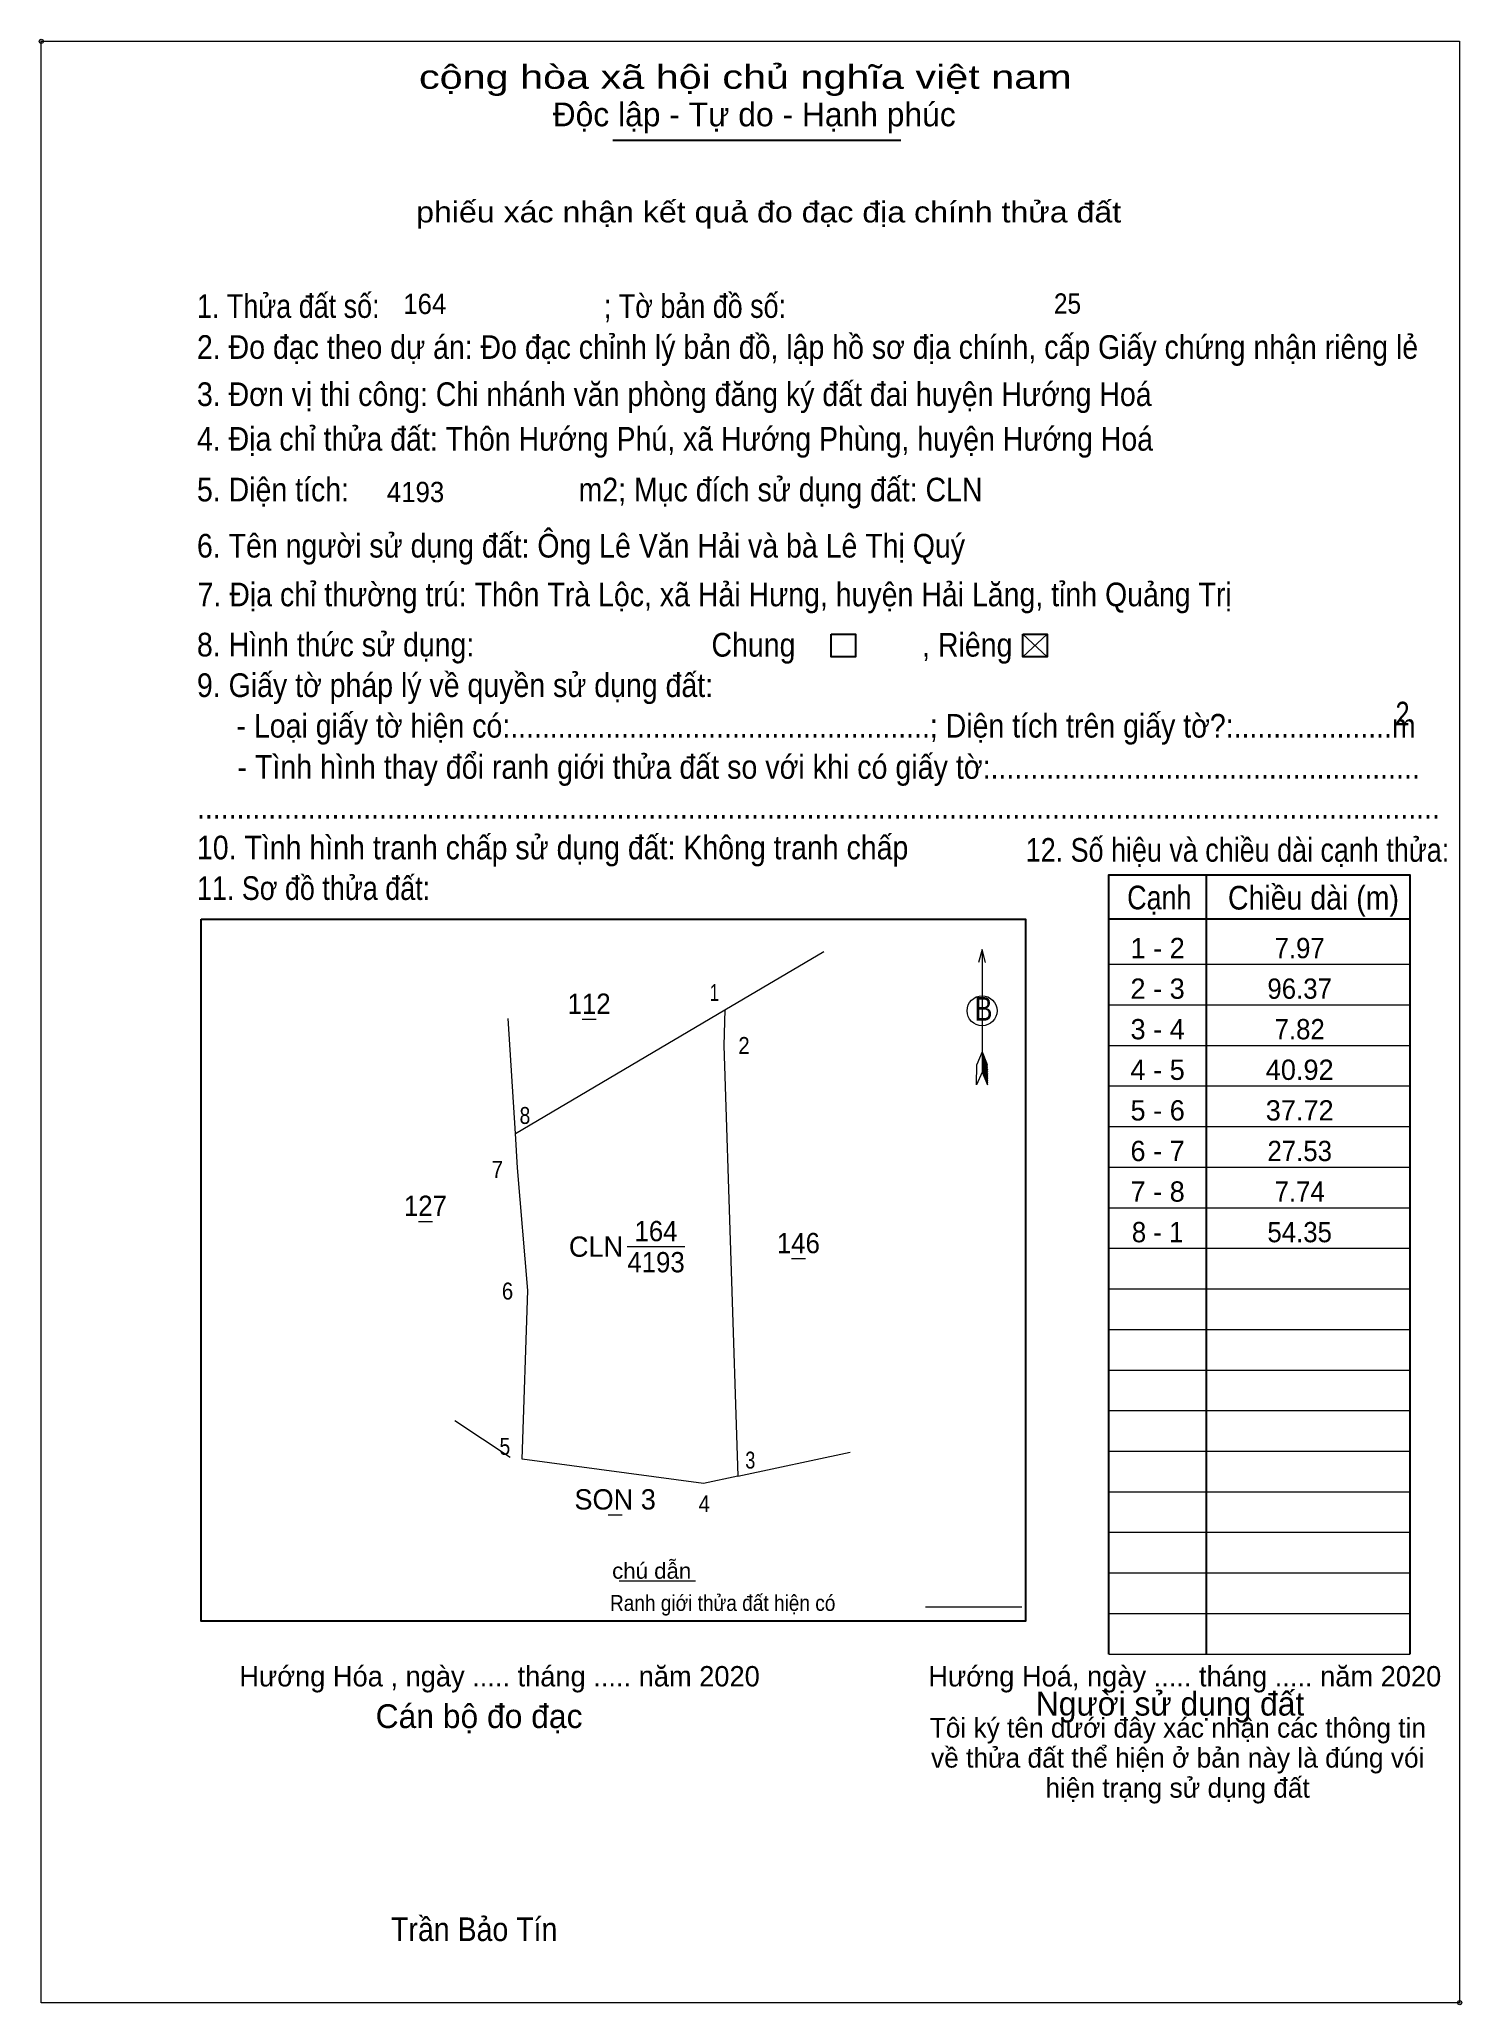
# Model space of a CAD drawing. Header units: metres. Extents: x 537422 to 537740, y 1852388 to 1852828.
import ezdxf
from ezdxf.enums import TextEntityAlignment as Align

# ---------------------------------------------------------------- set-up
doc = ezdxf.new("R2010")
doc.units = ezdxf.units.M
doc.header["$LTSCALE"] = 1.8
doc.header["$PDMODE"] = 32
doc.header["$PDSIZE"] = 0.9
for name, color, linetype, lineweight in [('1', 7, 'Continuous', 13), ('10', 7, 'Continuous', 13), ('17', 7, 'Continuous', 13), ('2', 7, 'Continuous', 13), ('27', 7, 'Continuous', 13), ('50', 7, 'Continuous', 25), ('6', 7, 'Continuous', 13), ('9', 7, 'Continuous', 13)]:
    doc.layers.add(name, color=color, linetype=linetype, lineweight=lineweight)
for name, color, linetype in [('13', 7, 'Continuous'), ('36', 7, 'Continuous'), ('48', 7, 'Continuous'), ('52', 7, 'Continuous'), ('63', 7, 'Continuous')]:
    doc.layers.add(name, color=color, linetype=linetype)

msp = doc.modelspace()

# ---------------------------------------------------------------- linework, layer by layer
at = {"layer": '1'}
for p, q in [((537641.66, 1852694.46), (537647.11, 1852689.38)), ((537641.66, 1852689.38), (537647.11, 1852694.46)), ((537632.55, 1852623.9), (537632.55, 1852596.44)), ((537660.92, 1852620.6), (537728.25, 1852620.6)), ((537660.92, 1852611.52), (537728.25, 1852611.52)), ((537632.55, 1852600.98), (537631.4, 1852598.18)), ((537632.55, 1852600.98), (537633.71, 1852598.18)), ((537632.55, 1852600.58), (537633.71, 1852597.77)), ((537632.55, 1852600.19), (537633.71, 1852597.38)), ((537632.55, 1852599.8), (537633.73, 1852596.97)), ((537632.55, 1852599.39), (537633.73, 1852596.56)), ((537632.55, 1852598.99), (537633.73, 1852596.15)), ((537660.92, 1852602.44), (537728.25, 1852602.44)), ((537632.55, 1852598.6), (537633.73, 1852595.74)), ((537632.55, 1852598.21), (537633.74, 1852595.33)), ((537632.55, 1852597.81), (537633.74, 1852594.92)), ((537632.55, 1852597.42), (537633.74, 1852594.52)), ((537632.55, 1852597.03), (537633.76, 1852594.12)), ((537632.55, 1852596.44), (537633.76, 1852593.64)), ((537633.76, 1852593.64), (537633.71, 1852598.18)), ((537660.92, 1852593.36), (537728.25, 1852593.36)), ((537660.92, 1852584.28), (537728.25, 1852584.28)), ((537660.92, 1852575.2), (537728.25, 1852575.2)), ((537660.92, 1852566.12), (537728.25, 1852566.12)), ((537660.92, 1852557.05), (537728.25, 1852557.05)), ((537660.92, 1852547.97), (537728.25, 1852547.97)), ((537660.92, 1852538.89), (537728.25, 1852538.89)), ((537660.92, 1852529.81), (537728.25, 1852529.81)), ((537660.92, 1852520.73), (537728.25, 1852520.73)), ((537660.92, 1852511.65), (537728.25, 1852511.65)), ((537660.92, 1852502.58), (537728.25, 1852502.58)), ((537660.92, 1852493.5), (537728.25, 1852493.5)), ((537660.92, 1852484.42), (537728.25, 1852484.42)), ((537660.92, 1852475.34), (537728.25, 1852475.34)), ((537660.92, 1852466.26), (537728.25, 1852466.26))]:
    msp.add_line(p, q, dxfattribs=at)
at = {"layer": '1', "lineweight": 25}
for p, q in [((537682.71, 1852640.58), (537682.71, 1852466.26)), ((537660.92, 1852630.72), (537728.25, 1852630.72))]:
    msp.add_line(p, q, dxfattribs=at)
msp.add_lwpolyline([(537660.92, 1852466.26), (537660.92, 1852640.58), (537728.25, 1852640.58), (537728.25, 1852466.26)], dxfattribs=at)
msp.add_lwpolyline([(537457.86, 1852630.69), (537642.26, 1852630.69), (537642.26, 1852473.6), (537457.86, 1852473.6)], close=True, dxfattribs=at)
at = {"layer": '1'}
for points in [[(537633.34, 1852620.98), (537632.55, 1852623.9), (537631.76, 1852620.98)], [(537632.55, 1852596.44), (537631.34, 1852593.64), (537631.4, 1852598.18)]]:
    msp.add_lwpolyline(points, dxfattribs=at)
msp.add_circle((537632.551, 1852610.171), 3.351, dxfattribs=at)
for p in [(537422.13, 1852827.06), (537739.38, 1852388.27)]:
    msp.add_point(p, dxfattribs=at)
at = {"layer": '10'}
msp.add_line((537527.03, 1852510.24), (537514.63, 1852518.42), dxfattribs=at)
msp.add_lwpolyline([(537530.95, 1852547.58), (537528.65, 1852575.02), (537528.17, 1852582.74), (537574.98, 1852610.37), (537574.77, 1852602.4), (537577.9, 1852506.07), (537570.25, 1852504.45), (537529.7, 1852509.88)], close=True, dxfattribs=at)
at = {"layer": '17'}
msp.add_line((537551.37, 1852482.62), (537568.46, 1852482.62), dxfattribs=at)
at = {"layer": '2', "lineweight": 25}
msp.add_line((537549.95, 1852804.94), (537614.39, 1852804.94), dxfattribs=at)
at = {"layer": '2'}
msp.add_lwpolyline([(537422.13, 1852827.06), (537739.37, 1852827.06), (537739.37, 1852388.27), (537422.13, 1852388.27)], close=True, dxfattribs=at)
at = {"layer": '27'}
for p, q in [((537574.98, 1852610.37), (537597.14, 1852623.44)), ((537528.17, 1852582.74), (537526.57, 1852608.42)), ((537577.9, 1852506.07), (537603.07, 1852511.41))]:
    msp.add_line(p, q, dxfattribs=at)
at = {"layer": '50'}
for points in [[(537598.79, 1852694.46), (537604.24, 1852694.46), (537604.24, 1852689.38), (537598.79, 1852689.38)], [(537641.66, 1852694.46), (537647.11, 1852694.46), (537647.11, 1852689.38), (537641.66, 1852689.38)]]:
    msp.add_lwpolyline(points, close=True, dxfattribs=at)
at = {"layer": '6'}
msp.add_line((537619.87, 1852476.81), (537641.44, 1852476.81), dxfattribs=at)
at = {"layer": '9'}
for p, q in [((537543.09, 1852608.28), (537546.22, 1852608.28)), ((537506.46, 1852563.07), (537509.59, 1852563.07)), ((537553.18, 1852557.41), (537566.06, 1852557.41)), ((537589.89, 1852554.73), (537593.02, 1852554.73)), ((537548.91, 1852497.39), (537552.04, 1852497.39))]:
    msp.add_line(p, q, dxfattribs=at)

# ---------------------------------------------------------------- texts
at = {"layer": '1'}
for s, width, p in [('1. Thửa đất số:                              ; Tờ bản đồ số:', 0.85, (537456.94, 1852765.19)), ('2. Đo đạc theo dự án: Đo đạc chỉnh lý bản đồ, lập hồ sơ địa chính, cấp Giấy chứng nhận riêng lẻ ', 0.9, (537456.94, 1852756.02)), ('3. Đơn vị thi công: Chi nhánh văn phòng đăng ký đất đai huyện Hướng Hoá', 0.9, (537456.94, 1852745.47)), ('4. Địa chỉ thửa đất: Thôn Hướng Phú, xã Hướng Phùng, huyện Hướng Hoá', 0.9, (537456.94, 1852735.48)), ('5. Diện tích:                             m2; Mục đích sử dụng đất: CLN', 0.9, (537456.94, 1852724.13)), ('6. Tên người sử dụng đất: Ông Lê Văn Hải và bà Lê Thị Quý', 0.9, (537456.94, 1852711.57)), ('7. Địa chỉ thường trú: Thôn Trà Lộc, xã Hải Hưng, huyện Hải Lăng, tỉnh Quảng Trị', 0.9, (537457.09, 1852700.67)), ('Chung                , Riêng', 0.9, (537572.03, 1852689.4)), ('9. Giấy tờ pháp lý về quyền sử dụng đất:', 0.9, (537456.94, 1852680.37)), ('2', 0.8, (537725.02, 1852674.01)), ('     - Loại giấy tờ hiện có:.....................................................; Diện tích trên giấy tờ?:....................m', 0.9, (537456.94, 1852671.29)), ('.............................................................................................................................................................', 0.9, (537456.94, 1852653.13)), ('10. Tình hình tranh chấp sử dụng đất: Không tranh chấp', 0.9, (537456.94, 1852644.05)), ('12. Số hiệu và chiều dài cạnh thửa:', 0.85, (537642.32, 1852643.52)), ('11. Sơ đồ thửa đất:', 0.85, (537456.94, 1852634.97)), ('Cạnh', 0.85, (537665.01, 1852632.87)), ('Chiều dài (m)', 0.9, (537687.55, 1852632.82)), ('B', 0.85, (537630.87, 1852607.97)), ('Trần Bảo Tín', 0.9, (537500.36, 1852402.06))]:
    msp.add_text(s, height=5.296, dxfattribs=dict(at, width=width)).set_placement(p)
at = {"layer": '13'}
msp.add_text('CLN', height=4.539, dxfattribs=at).set_placement((537552.28, 1852555.14), align=Align.RIGHT)
at = {"layer": '13', "width": 0.95}
for s, p in [('164', (537559.62, 1852558.62)), ('4193', (537559.625, 1852551.66))]:
    msp.add_text(s, height=4.539, dxfattribs=at).set_placement(p, align=Align.CENTER)
at = {"layer": '2'}
for s, width, p in [('cộng hòa xã hội chủ nghĩa việt nam', 1.3, (537506.6, 1852816.44)), ('     - Tình hình thay đổi ranh giới thửa đất so với khi có giấy tờ:......................................................', 0.9, (537457.09, 1852662.07))]:
    msp.add_text(s, height=5.319, dxfattribs=dict(at, width=width)).set_placement(p)
for s, height, p in [('Độc lập - Tự do - Hạnh phúc', 5.319, (537536.5, 1852808.05)), ('Hướng Hóa , ngày ..... tháng ..... năm 2020', 4.555, (537466.41, 1852459.02)), ('Hướng Hoá, ngày ..... tháng ..... năm 2020', 4.555, (537620.53, 1852459.02)), ('Người sử dụng đất', 5.319, (537644.57, 1852452.5)), ('Cán bộ đo đạc', 5.319, (537496.91, 1852449.71))]:
    msp.add_text(s, height=height, dxfattribs=at).set_placement(p)
at = {"layer": '2', "width": 1.15}
msp.add_text('phiếu xác nhận kết quả đo đạc địa chính thửa đất', height=4.669, dxfattribs=at).set_placement((537584.82, 1852786.54), align=Align.CENTER)
at = {"layer": '2'}
for s, p in [('Tôi ký tên dưới đây xác nhận các thông tin', (537676.345, 1852447.57)), ('về thửa đất thể hiện ở bản này là đúng vói', (537676.32, 1852440.86)), ('hiện trạng sử dụng đất', (537676.285, 1852434.13))]:
    msp.add_text(s, height=4.394, dxfattribs=at).set_placement(p, align=Align.CENTER)
at = {"layer": '36', "width": 0.95}
for s, p in [('112', (537544.66, 1852609.49)), ('127', (537508.035, 1852564.28)), ('146', (537591.465, 1852555.94))]:
    msp.add_text(s, height=4.539, dxfattribs=at).set_placement(p, align=Align.CENTER)
at = {"layer": '36'}
msp.add_text('SON 3', height=4.539, dxfattribs=at).set_placement((537550.475, 1852498.6), align=Align.CENTER)
at = {"layer": '48', "width": 0.9}
msp.add_text('8. Hình thức sử dụng:', height=5.296, dxfattribs=at).set_placement((537456.94, 1852689.44))
at = {"layer": '52'}
for s, p in [('1 - 2', (537671.825, 1852621.94)), ('2 - 3', (537671.815, 1852612.86)), ('3 - 4', (537671.825, 1852603.79)), ('4 - 5', (537671.815, 1852594.71)), ('40.92', (537703.595, 1852594.71)), ('5 - 6', (537671.825, 1852585.63)), ('37.72', (537703.595, 1852585.63)), ('6 - 7', (537671.815, 1852576.55)), ('7 - 8', (537671.815, 1852567.47))]:
    msp.add_text(s, height=4.539, dxfattribs=at).set_placement(p, align=Align.CENTER)
at = {"layer": '52', "width": 0.95}
for s, p in [('7.97', (537703.59, 1852621.94)), ('96.37', (537703.59, 1852612.86)), ('7.82', (537703.595, 1852603.79)), ('27.53', (537703.6, 1852576.55)), ('7.74', (537703.6, 1852567.47)), ('8 - 1', (537671.82, 1852558.39)), ('54.35', (537703.59, 1852558.39))]:
    msp.add_text(s, height=4.539, dxfattribs=at).set_placement(p, align=Align.CENTER)
at = {"layer": '6'}
for s, height, width, p in [('164', 4.539, 0.95, (537503.09, 1852766.05)), ('25', 4.539, 0.9, (537648.62, 1852766.13)), ('4193', 4.539, 0.95, (537499.42, 1852723.97)), ('chú dẫn', 3.541, 1.05, (537549.81, 1852483.11)), ('Ranh giới thửa đất hiện có ', 3.541, 0.9, (537549.32, 1852475.92))]:
    msp.add_text(s, height=height, dxfattribs=dict(at, width=width)).set_placement(p)
at = {"layer": '63'}
msp.add_text('D', height=0.0151, dxfattribs=at).set_placement((537570.257, 1852504.45), align=Align.CENTER)
at = {"layer": '63', "width": 1.35}
msp.add_text('D', height=0.0151, dxfattribs=at).set_placement((537570.26, 1852504.45), align=Align.CENTER)
msp.add_text('D', height=0.0151, dxfattribs=at).set_placement((537570.26, 1852504.45), align=Align.CENTER)
at = {"layer": '9'}
for s, width, p in [('1', 0.75, (537572.68, 1852612.38)), ('2', 0.9, (537579.305, 1852600.52)), ('8', 0.85, (537530.3, 1852584.86)), ('7', 0.9, (537524.135, 1852572.8)), ('6', 0.9, (537526.41, 1852545.58)), ('5', 0.85, (537525.815, 1852510.82)), ('3', 0.8, (537580.71, 1852507.76)), ('4', 0.9, (537570.425, 1852498.02))]:
    msp.add_text(s, height=3.783, dxfattribs=dict(at, width=width)).set_placement(p, align=Align.CENTER)

doc.saveas('drawing.dxf')
